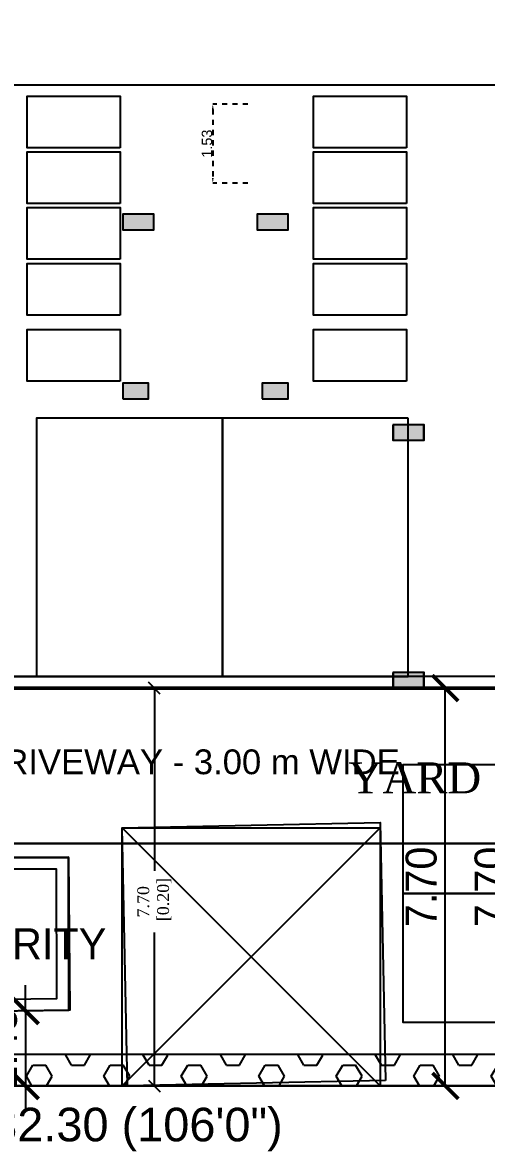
# Model space of a CAD drawing. Header units: metres. Extents: x 789 to 1127, y 8 to 183.
# Drawn here: x 829.66 to 838.64, y 48.34 to 70.2 of the extents above; entities that cross this region are included whole.
import ezdxf

# ---------------------------------------------------------------- set-up
doc = ezdxf.new("R2010")
doc.units = ezdxf.units.M
doc.header["$MEASUREMENT"] = 0
doc.header["$PDMODE"] = 96
doc.linetypes.add('DOT2', pattern=[0.125, 0, -0.125])
for name, color, linetype in [('Area', 3, 'Continuous'), ('BLK_1_FLR_0_EXIT_WIDTH_DOOR', 2, 'Continuous'), ('BLK_1_LVL_0_BLDG_FOOT_PRINT', 1, 'Continuous'), ('BLK_1_LVL_0_FRONT_SETBACK', 2, 'Continuous'), ('C-ANNO-TABL', 10, 'Continuous'), ('ED', 30, 'Continuous'), ('FMB', 3, 'Continuous'), ('GUARD_ROOM', 2, 'Continuous'), ('ID', 3, 'Continuous'), ('PLOT_BOUNDARY', 70, 'Continuous'), ('T E X T', 7, 'Continuous'), ('text', 7, 'Continuous'), ('TEXT1', 7, 'Continuous'), ('TRANSFORMER_YARD', 7, 'Continuous'), ('W A L L', 125, 'Continuous'), ('wall', 125, 'Continuous'), ('wall1', 125, 'Continuous')]:
    doc.layers.add(name, color=color, linetype=linetype)
for name, color, linetype, plot in [('BLK_1_COVERED_AREA', 140, 'Continuous', False), ('BLK_1_FLR_0_BLT_UP_AREA', 26, 'Continuous', False), ('BLK_1_MAX_HEIGHT_CAL_SET_BACK', 6, 'Continuous', False), ('DA_PARKING', 1, 'Continuous', False), ('PARKING_SLOT', 30, 'Continuous', False), ('TWO_WHEELER_PARKING', 2, 'Continuous', False)]:
    doc.layers.add(name, color=color, linetype=linetype, plot=plot)
doc.styles.add('CORPORATION', font='arial.ttf')
doc.styles.add('GD', font='GOTHIC.TTF')
doc.styles.add('S', font='swiss.ttf')
doc.styles.get("Standard").update_dxf_attribs({"font": 'BOOKOS.TTF'})
doc.dimstyles.new('Copy of 1-100-ID', dxfattribs={"dimtxt": 0.6, "dimasz": 0.5, "dimexe": 0, "dimexo": 0, "dimgap": 0.15, "dimtad": 1, "dimzin": 3, "dimdsep": 46, "dimtxsty": 'GD', "dimblk": 'ARCHTICK', "dimcen": 0, "dimse1": 1, "dimse2": 1, "dimclrd": 252, "dimclrt": 3, "dimadec": 0, "dimazin": 0, "dimtfac": 1, "dimtix": 1, "dimtmove": 2, "dimatfit": 3, "dimldrblk": 'ARCHTICK', "dimfxl": 0, "dimtolj": 1, "dimtzin": 0, "dimarcsym": 0})
doc.dimstyles.new('Dim-outter', dxfattribs={"dimtxt": 1, "dimasz": 1, "dimexe": 0, "dimexo": 0, "dimgap": 1, "dimtad": 1, "dimlfac": -1, "dimzin": 3, "dimdsep": 46, "dimtxsty": 'CORPORATION', "dimblk": 'ARCHTICK', "dimcen": 0.125, "dimclrd": 8, "dimclre": 8, "dimclrt": 256, "dimazin": 0, "dimtfac": 0.5, "dimtix": 1, "dimtmove": 2, "dimatfit": 3, "dimfxl": 0, "dimtolj": 1, "dimtzin": 0, "dimarcsym": 0})
doc.dimstyles.new('STANDARD$0', dxfattribs={"dimtxt": 7, "dimasz": 3, "dimexe": 3, "dimexo": 1, "dimgap": 1.5, "dimtad": 1, "dimdec": 1, "dimzin": 1, "dimdsep": 46, "dimlunit": 4, "dimtxsty": 'Standard', "dimblk": 'OBLIQUE', "dimcen": 0.09375, "dimdle": 1, "dimclrd": 8, "dimclre": 8, "dimclrt": 7, "dimadec": 1, "dimazin": 0, "dimtfac": 1, "dimtdec": 1, "dimtix": 1, "dimtmove": 2, "dimatfit": 3, "dimldrblk": 'ARCHTICK', "dimfxl": 0, "dimfrac": 2, "dimtolj": 1, "dimtzin": 0, "dimarcsym": 0})

# ---------------------------------------------------------------- blocks, each defined once
blk = doc.blocks.new('_Oblique')
at = {"color": 0, "linetype": 'ByBlock', "lineweight": -2}
blk.add_line((-0.5, -0.5), (0.5, 0.5), dxfattribs=at)
blk = doc.blocks.new('*D299')
at = {"layer": 'Defpoints', "color": 0}
for p in [(832.209, 57.307), (834.629, 57.307), (838.608, 49.603)]:
    blk.add_point(p, dxfattribs=at)
at = {"layer": 'ED', "color": 0, "lineweight": -2}
for p, q in [((832.439, 57.307), (831.979, 57.307)), ((832.209, 57.307), (832.209, 53.767)), ((832.209, 49.603), (832.209, 52.575)), ((832.439, 49.603), (831.979, 49.603))]:
    blk.add_line(p, q, dxfattribs=at)
at = {"layer": 'ED', "color": 0, "lineweight": -2, "xscale": 0.23, "yscale": 0.23, "zscale": 0.23}
for p, rotation in [((832.209, 57.307), 90), ((832.209, 49.603), 270)]:
    blk.add_blockref('_Oblique', p, dxfattribs=dict(at, rotation=rotation))
at = {"layer": 'ED', "color": 0, "insert": (832.209, 53.171), "char_height": 0.23, "attachment_point": 5, "rotation": 90}
blk.add_mtext('\\A1;7.70\\P [0.20]', dxfattribs=at)
blk = doc.blocks.new('45')
h = blk.add_hatch(color=143)
h.dxf.hatch_style = 1
h.paths.add_polyline_path([(11214.808, -3208.297), (11214.538, -3208.297), (11214.308, -3208.297), (11214.308, -3208.532), (11214.808, -3208.532)])
h = blk.add_hatch(color=143)
h.dxf.hatch_style = 1
h.paths.add_polyline_path([(11217.008, -3208.597), (11217.508, -3208.597), (11217.508, -3208.297), (11217.008, -3208.297)])
h = blk.add_hatch(color=143)
h.dxf.hatch_style = 1
h.paths.add_polyline_path([(11217.008, -3208.597), (11217.508, -3208.597), (11217.508, -3208.297), (11217.008, -3208.297)])
h = blk.add_hatch(color=143)
h.dxf.hatch_style = 1
h.paths.add_polyline_path([(11214.808, -3208.532), (11214.308, -3208.532), (11214.308, -3208.597), (11214.808, -3208.597)])
at = {"layer": 'C-ANNO-TABL'}
h = blk.add_hatch(color=240, dxfattribs=at)
h.dxf.hatch_style = 1
h.paths.add_polyline_path([(11214.308, -3205.025), (11214.308, -3205.253), (11214.908, -3205.253), (11214.908, -3205.025)])
h = blk.add_hatch(color=240, dxfattribs=at)
h.dxf.hatch_style = 1
h.paths.add_polyline_path([(11214.308, -3205.025), (11214.308, -3205.325), (11214.908, -3205.325), (11214.908, -3205.025)])
h = blk.add_hatch(color=240, dxfattribs=at)
h.dxf.hatch_style = 1
h.paths.add_polyline_path([(11214.308, -3205.025), (11214.308, -3205.253), (11214.908, -3205.253), (11214.908, -3205.025)])
h = blk.add_hatch(color=240, dxfattribs=at)
h.dxf.hatch_style = 1
h.paths.add_polyline_path([(11214.308, -3205.025), (11214.308, -3205.325), (11214.908, -3205.325), (11214.908, -3205.025)])
h = blk.add_hatch(color=240, dxfattribs=at)
h.dxf.hatch_style = 1
h.paths.add_polyline_path([(11216.908, -3205.025), (11216.908, -3205.253), (11217.508, -3205.253), (11217.508, -3205.025)])
h = blk.add_hatch(color=240, dxfattribs=at)
h.dxf.hatch_style = 1
h.paths.add_polyline_path([(11216.908, -3205.025), (11216.908, -3205.253), (11217.508, -3205.253), (11217.508, -3205.025)])
h = blk.add_hatch(color=240, dxfattribs=at)
h.dxf.hatch_style = 1
h.paths.add_polyline_path([(11216.908, -3205.025), (11216.908, -3205.325), (11217.508, -3205.325), (11217.508, -3205.025)])
h = blk.add_hatch(color=240, dxfattribs=at)
h.dxf.hatch_style = 1
h.paths.add_polyline_path([(11216.908, -3205.025), (11216.908, -3205.253), (11217.508, -3205.253), (11217.508, -3205.025)])
h = blk.add_hatch(color=240, dxfattribs=at)
h.dxf.hatch_style = 1
h.paths.add_polyline_path([(11216.908, -3205.025), (11216.908, -3205.253), (11217.508, -3205.253), (11217.508, -3205.025)])
h = blk.add_hatch(color=240, dxfattribs=at)
h.dxf.hatch_style = 1
h.paths.add_polyline_path([(11216.908, -3205.025), (11216.908, -3205.325), (11217.508, -3205.325), (11217.508, -3205.025)])
h = blk.add_hatch(color=240, dxfattribs=at)
h.dxf.hatch_style = 1
h.paths.add_polyline_path([(11219.54, -3209.102), (11219.54, -3209.402), (11220.141, -3209.402), (11220.141, -3209.102)])
h = blk.add_hatch(color=240, dxfattribs=at)
h.dxf.hatch_style = 1
h.paths.add_polyline_path([(11219.54, -3213.902), (11219.54, -3214.202), (11220.141, -3214.202), (11220.141, -3213.902)])
for points in [[(11214.308, -3208.597), (11214.808, -3208.597), (11214.808, -3208.297), (11214.308, -3208.297)], [(11214.308, -3208.597), (11214.808, -3208.597), (11214.808, -3208.297), (11214.308, -3208.297)], [(11217.008, -3208.597), (11217.508, -3208.597), (11217.508, -3208.297), (11217.008, -3208.297)], [(11217.008, -3208.597), (11217.508, -3208.597), (11217.508, -3208.297), (11217.008, -3208.297)]]:
    blk.add_lwpolyline(points, close=True)
at = {"layer": 'C-ANNO-TABL', "color": 240}
for points in [[(11214.908, -3205.253), (11214.908, -3205.025), (11214.308, -3205.025), (11214.308, -3205.253)], [(11214.908, -3205.253), (11214.908, -3205.025), (11214.308, -3205.025), (11214.308, -3205.253)], [(11217.508, -3205.253), (11217.508, -3205.025), (11216.908, -3205.025), (11216.908, -3205.253)], [(11217.508, -3205.253), (11217.508, -3205.025), (11216.908, -3205.025), (11216.908, -3205.253)]]:
    blk.add_lwpolyline(points, dxfattribs=at)
for points in [[(11214.308, -3205.025), (11214.308, -3205.325), (11214.908, -3205.325), (11214.908, -3205.025)], [(11214.308, -3205.025), (11214.308, -3205.325), (11214.908, -3205.325), (11214.908, -3205.025)], [(11216.908, -3205.025), (11216.908, -3205.325), (11217.508, -3205.325), (11217.508, -3205.025)], [(11216.908, -3205.025), (11216.908, -3205.325), (11217.508, -3205.325), (11217.508, -3205.025)], [(11219.54, -3209.102), (11219.54, -3209.402), (11220.141, -3209.402), (11220.141, -3209.102)], [(11219.54, -3213.902), (11219.54, -3214.202), (11220.141, -3214.202), (11220.141, -3213.902)]]:
    blk.add_lwpolyline(points, close=True, dxfattribs=at)
blk = doc.blocks.new('369')
h = blk.add_hatch(color=143)
h.dxf.hatch_style = 1
h.paths.add_polyline_path([(11119.261, -3205.394), (11118.991, -3205.394), (11118.761, -3205.394), (11118.761, -3205.629), (11119.261, -3205.629)])
h = blk.add_hatch(color=143)
h.dxf.hatch_style = 1
h.paths.add_polyline_path([(11121.461, -3205.694), (11121.961, -3205.694), (11121.961, -3205.394), (11121.461, -3205.394)])
h = blk.add_hatch(color=143)
h.dxf.hatch_style = 1
h.paths.add_polyline_path([(11121.461, -3205.694), (11121.961, -3205.694), (11121.961, -3205.394), (11121.461, -3205.394)])
h = blk.add_hatch(color=143)
h.dxf.hatch_style = 1
h.paths.add_polyline_path([(11119.261, -3205.629), (11118.761, -3205.629), (11118.761, -3205.694), (11119.261, -3205.694)])
at = {"layer": 'C-ANNO-TABL'}
h = blk.add_hatch(color=240, dxfattribs=at)
h.dxf.hatch_style = 1
h.paths.add_polyline_path([(11118.761, -3202.122), (11118.761, -3202.351), (11119.361, -3202.351), (11119.361, -3202.122)])
h = blk.add_hatch(color=240, dxfattribs=at)
h.dxf.hatch_style = 1
h.paths.add_polyline_path([(11118.761, -3202.122), (11118.761, -3202.422), (11119.361, -3202.422), (11119.361, -3202.122)])
h = blk.add_hatch(color=240, dxfattribs=at)
h.dxf.hatch_style = 1
h.paths.add_polyline_path([(11118.761, -3202.122), (11118.761, -3202.351), (11119.361, -3202.351), (11119.361, -3202.122)])
h = blk.add_hatch(color=240, dxfattribs=at)
h.dxf.hatch_style = 1
h.paths.add_polyline_path([(11118.761, -3202.122), (11118.761, -3202.422), (11119.361, -3202.422), (11119.361, -3202.122)])
h = blk.add_hatch(color=240, dxfattribs=at)
h.dxf.hatch_style = 1
h.paths.add_polyline_path([(11121.36, -3202.122), (11121.36, -3202.351), (11121.961, -3202.351), (11121.961, -3202.122)])
h = blk.add_hatch(color=240, dxfattribs=at)
h.dxf.hatch_style = 1
h.paths.add_polyline_path([(11121.36, -3202.122), (11121.36, -3202.351), (11121.961, -3202.351), (11121.961, -3202.122)])
h = blk.add_hatch(color=240, dxfattribs=at)
h.dxf.hatch_style = 1
h.paths.add_polyline_path([(11121.36, -3202.122), (11121.36, -3202.422), (11121.961, -3202.422), (11121.961, -3202.122)])
h = blk.add_hatch(color=240, dxfattribs=at)
h.dxf.hatch_style = 1
h.paths.add_polyline_path([(11121.36, -3202.122), (11121.36, -3202.351), (11121.961, -3202.351), (11121.961, -3202.122)])
h = blk.add_hatch(color=240, dxfattribs=at)
h.dxf.hatch_style = 1
h.paths.add_polyline_path([(11121.36, -3202.122), (11121.36, -3202.351), (11121.961, -3202.351), (11121.961, -3202.122)])
h = blk.add_hatch(color=240, dxfattribs=at)
h.dxf.hatch_style = 1
h.paths.add_polyline_path([(11121.36, -3202.122), (11121.36, -3202.422), (11121.961, -3202.422), (11121.961, -3202.122)])
h = blk.add_hatch(color=240, dxfattribs=at)
h.dxf.hatch_style = 1
h.paths.add_polyline_path([(11123.993, -3206.199), (11123.993, -3206.499), (11124.593, -3206.499), (11124.593, -3206.199)])
h = blk.add_hatch(color=240, dxfattribs=at)
h.dxf.hatch_style = 1
h.paths.add_polyline_path([(11123.993, -3211), (11123.993, -3211.299), (11124.593, -3211.299), (11124.593, -3211)])
for points in [[(11118.761, -3205.694), (11119.261, -3205.694), (11119.261, -3205.394), (11118.761, -3205.394)], [(11118.761, -3205.694), (11119.261, -3205.694), (11119.261, -3205.394), (11118.761, -3205.394)], [(11121.461, -3205.694), (11121.961, -3205.694), (11121.961, -3205.394), (11121.461, -3205.394)], [(11121.461, -3205.694), (11121.961, -3205.694), (11121.961, -3205.394), (11121.461, -3205.394)]]:
    blk.add_lwpolyline(points, close=True)
at = {"layer": 'C-ANNO-TABL', "color": 240}
for points in [[(11119.361, -3202.351), (11119.361, -3202.122), (11118.761, -3202.122), (11118.761, -3202.351)], [(11119.361, -3202.351), (11119.361, -3202.122), (11118.761, -3202.122), (11118.761, -3202.351)], [(11121.961, -3202.351), (11121.961, -3202.122), (11121.36, -3202.122), (11121.36, -3202.351)], [(11121.961, -3202.351), (11121.961, -3202.122), (11121.36, -3202.122), (11121.36, -3202.351)]]:
    blk.add_lwpolyline(points, dxfattribs=at)
for points in [[(11118.761, -3202.122), (11118.761, -3202.422), (11119.361, -3202.422), (11119.361, -3202.122)], [(11118.761, -3202.122), (11118.761, -3202.422), (11119.361, -3202.422), (11119.361, -3202.122)], [(11121.36, -3202.122), (11121.36, -3202.422), (11121.961, -3202.422), (11121.961, -3202.122)], [(11121.36, -3202.122), (11121.36, -3202.422), (11121.961, -3202.422), (11121.961, -3202.122)], [(11123.993, -3206.199), (11123.993, -3206.499), (11124.593, -3206.499), (11124.593, -3206.199)], [(11123.993, -3211), (11123.993, -3211.299), (11124.593, -3211.299), (11124.593, -3211)]]:
    blk.add_lwpolyline(points, close=True, dxfattribs=at)
blk = doc.blocks.new('_ArchTick')
at = {"color": 0, "linetype": 'ByBlock', "const_width": 0.15}
blk.add_lwpolyline([(-0.5, -0.5), (0.5, 0.5)], dxfattribs=at)
blk = doc.blocks.new('*D337')
at = {"layer": 'Defpoints', "color": 0}
for p in [(826.461, 51.056), (828.636, 49.603), (829.716, 49.603)]:
    blk.add_point(p, dxfattribs=at)
at = {"layer": 'ID', "color": 252, "lineweight": -2}
for p, q in [((829.716, 51.056), (829.716, 51.556)), ((829.716, 51.056), (829.716, 49.603)), ((829.716, 49.603), (829.716, 49.103))]:
    blk.add_line(p, q, dxfattribs=at)
at = {"layer": 'ID', "color": 252, "lineweight": -2, "xscale": 0.5, "yscale": 0.5, "zscale": 0.5}
for p, rotation in [((829.716, 51.056), 270), ((829.716, 49.603), 90)]:
    blk.add_blockref('_ArchTick', p, dxfattribs=dict(at, rotation=rotation))
at = {"layer": 'ID', "color": 3, "insert": (829.251, 50.33), "char_height": 0.6, "attachment_point": 5, "rotation": 90, "style": 'GD'}
blk.add_mtext('\\A1;1.45', dxfattribs=at)
blk = doc.blocks.new('*D216')
at = {"layer": 'Defpoints', "color": 0}
for p in [(838.835, 57.31), (839.177, 57.31), (838.835, 49.605)]:
    blk.add_point(p, dxfattribs=at)
at = {"layer": 'ID', "color": 252, "lineweight": -2}
blk.add_line((839.177, 49.605), (839.177, 57.31), dxfattribs=at)
at = {"layer": 'ID', "color": 252, "lineweight": -2, "xscale": 0.5, "yscale": 0.5, "zscale": 0.5}
for p, rotation in [((839.177, 57.31), 90), ((839.177, 49.605), 270)]:
    blk.add_blockref('_ArchTick', p, dxfattribs=dict(at, rotation=rotation))
at = {"layer": 'ID', "color": 3, "insert": (838.712, 53.458), "char_height": 0.6, "attachment_point": 5, "rotation": 90, "style": 'GD'}
blk.add_mtext('\\A1;7.70', dxfattribs=at)
blk = doc.blocks.new('*D217')
at = {"layer": 'Area', "color": 252, "lineweight": -2}
blk.add_line((837.842, 49.605), (837.842, 57.31), dxfattribs=at)
at = {"layer": 'Defpoints', "color": 0}
for p in [(837.5, 57.31), (837.842, 57.31), (837.5, 49.605)]:
    blk.add_point(p, dxfattribs=at)
at = {"layer": 'Area', "color": 252, "lineweight": -2, "xscale": 0.5, "yscale": 0.5, "zscale": 0.5}
for p, rotation in [((837.842, 57.31), 90), ((837.842, 49.605), 270)]:
    blk.add_blockref('_ArchTick', p, dxfattribs=dict(at, rotation=rotation))
at = {"layer": 'Area', "color": 3, "insert": (837.377, 53.458), "char_height": 0.6, "attachment_point": 5, "rotation": 90, "style": 'GD'}
blk.add_mtext('\\A1;7.70', dxfattribs=at)
blk = doc.blocks.new('*D218')
at = {"layer": 'BLK_1_FLR_0_EXIT_WIDTH_DOOR', "linetype": 'DOT2', "lineweight": -2, "ltscale": 0.05}
for p, q in [((834.02, 68.62), (833.34, 68.62)), ((833.34, 68.52), (833.34, 67.192)), ((834.02, 67.092), (833.34, 67.092))]:
    blk.add_line(p, q, dxfattribs=at)
at = {"layer": 'BLK_1_FLR_0_EXIT_WIDTH_DOOR', "ltscale": 0.05}
for points in [[(833.323, 68.52), (833.357, 68.52), (833.34, 68.62)], [(833.323, 67.192), (833.357, 67.192), (833.34, 67.092)]]:
    blk.add_solid(points, dxfattribs=at)
at = {"layer": 'Defpoints', "color": 0, "ltscale": 0.05}
for p in [(834.02, 68.62), (833.34, 67.092), (834.02, 67.092)]:
    blk.add_point(p, dxfattribs=at)
at = {"layer": 'BLK_1_FLR_0_EXIT_WIDTH_DOOR', "ltscale": 0.05, "insert": (833.228, 67.856), "char_height": 0.2, "attachment_point": 5, "rotation": 90, "style": 'CORPORATION'}
blk.add_mtext('\\A1;1.53', dxfattribs=at)
blk = doc.blocks.new('*D138')
at = {"layer": 'BLK_1_MAX_HEIGHT_CAL_SET_BACK', "color": 0, "lineweight": -2}
for p, q in [((854.275, 116.653), (828.671, 116.653)), ((828.851, 116.653), (828.851, 87.379)), ((828.851, 57.307), (828.851, 86.58)), ((828.914, 57.307), (829.031, 57.307))]:
    blk.add_line(p, q, dxfattribs=at)
at = {"layer": 'Defpoints', "color": 0}
for p in [(828.851, 116.653), (854.338, 116.653), (828.851, 57.307)]:
    blk.add_point(p, dxfattribs=at)
at = {"layer": 'BLK_1_MAX_HEIGHT_CAL_SET_BACK', "color": 0, "lineweight": -2, "xscale": 0.18, "yscale": 0.18, "zscale": 0.18}
for p, rotation in [((828.851, 116.653), 90), ((828.851, 57.307), 270)]:
    blk.add_blockref('_Oblique', p, dxfattribs=dict(at, rotation=rotation))
at = {"layer": 'BLK_1_MAX_HEIGHT_CAL_SET_BACK', "color": 0, "char_height": 0.18, "attachment_point": 5}
for s, insert in [('\\A1;59.3457', (828.851, 87.165)), ('\\A1;[1.51]', (828.851, 86.765))]:
    blk.add_mtext(s, dxfattribs=dict(at, insert=insert))

msp = doc.modelspace()

# ---------------------------------------------------------------- hatches: boundary and pattern name
h = msp.add_hatch(color=240)
h.dxf.hatch_style = 1
h.paths.add_polyline_path([(836.82876, 62.40884), (836.82876, 62.10887), (837.42922, 62.10887), (837.42922, 62.40884)])
at = {"lineweight": -2, "ltscale": 0.5}
h = msp.add_hatch(dxfattribs=at)
h.set_pattern_fill('HEX', color=256, scale=2)
h.set_pattern_definition([(0, (-10114.8948, 3378.14307), (0, 0.433012702), [0.25, -0.5]), (120, (-10114.8948, 3378.14307), (-0.375, -0.216506351), [0.25, -0.5]), (60, (-10114.6448, 3378.14307), (-0.375, 0.216506351), [0.25, -0.5])])
h.paths.add_polyline_path([(843.15476, 50.20282), (823.00997, 50.20153), (823.00999, 49.60237), (843.15479, 49.60366)])
h.paths.add_polyline_path([(823.00997, 50.20132), (823.00999, 50.20119), (823.00925, 49.6026), (823.00999, 49.60245)])

# ---------------------------------------------------------------- linework, layer by layer
at = {"layer": 'Area'}
msp.add_lwpolyline([(823.00999, 110.64966), (843.15033, 110.64966), (843.15033, 57.30966), (823.00999, 57.30966)], close=True, dxfattribs=at)
at = {"layer": 'BLK_1_COVERED_AREA', "ltscale": 400}
msp.add_lwpolyline([(823.00999, 110.64966), (843.15033, 110.64966), (843.15033, 57.30966), (823.00999, 57.30966)], close=True, dxfattribs=at)
at = {"layer": 'BLK_1_FLR_0_BLT_UP_AREA', "color": 26, "linetype": 'Continuous'}
msp.add_lwpolyline([(823.00999, 110.64966), (843.15033, 110.64966), (843.15033, 57.30966), (823.00999, 57.30966)], close=True, dxfattribs=at)
at = {"layer": 'BLK_1_LVL_0_BLDG_FOOT_PRINT', "ltscale": 400}
msp.add_lwpolyline([(823.00999, 110.64966), (843.15033, 110.64966), (843.15033, 57.30966), (823.00999, 57.30966)], close=True, dxfattribs=at)
at = {"layer": 'BLK_1_LVL_0_FRONT_SETBACK'}
msp.add_lwpolyline([(843.15033, 57.30966), (823.00999, 57.30966), (823.00999, 49.60539), (843.15035, 49.6026)], close=True, dxfattribs=at)
at = {"layer": 'DA_PARKING', "linetype": 'Continuous'}
for points in [[(833.52503, 62.53687), (829.92503, 62.53687), (829.92503, 57.53687), (833.52503, 57.53687)], [(837.12503, 62.53687), (833.52503, 62.53687), (833.52503, 57.53687), (837.12503, 57.53687)]]:
    msp.add_lwpolyline(points, close=True, dxfattribs=at)
at = {"layer": 'FMB'}
msp.add_lwpolyline([(816.92879, 116.6526), (849.22879, 116.6526), (849.22879, 49.6026), (816.92879, 49.6026)], close=True, dxfattribs=at)
at = {"layer": 'GUARD_ROOM'}
msp.add_lwpolyline([(827.57112, 51.03009), (827.54782, 54.03), (830.54581, 54.02539), (830.56879, 51.06858)], close=True, dxfattribs=at)
at = {"layer": 'PARKING_SLOT', "linetype": 'Continuous'}
for points in [[(842.02879, 55.83294), (842.02879, 53.33294), (837.02879, 53.33294), (837.02879, 55.83294)], [(842.02879, 53.33294), (842.02879, 50.83294), (837.02879, 50.83294), (837.02879, 53.33294)]]:
    msp.add_lwpolyline(points, close=True, dxfattribs=at)
at = {"layer": 'PLOT_BOUNDARY', "linetype": 'ByBlock'}
msp.add_lwpolyline([(816.92879, 116.6526), (849.22879, 116.6526), (849.22879, 49.6026), (816.92879, 49.6026)], close=True, dxfattribs=at)
at = {"layer": 'TRANSFORMER_YARD', "color": 7}
msp.add_lwpolyline([(836.68522, 49.70871), (831.68629, 49.60539), (831.58297, 54.60432), (836.5819, 54.70765), (836.68522, 49.70871)], dxfattribs=at)
at = {"layer": 'TWO_WHEELER_PARKING', "linetype": 'Continuous'}
for points in [[(831.54744, 67.77746), (829.74744, 67.77746), (829.74744, 68.77746), (831.54744, 68.77746)], [(837.08808, 67.77746), (835.28808, 67.77746), (835.28808, 68.77746), (837.08808, 68.77746)], [(831.54744, 66.697), (829.74744, 66.697), (829.74744, 67.697), (831.54744, 67.697)], [(837.08808, 66.697), (835.28808, 66.697), (835.28808, 67.697), (837.08808, 67.697)], [(831.54744, 65.61654), (829.74744, 65.61654), (829.74744, 66.61654), (831.54744, 66.61654)], [(837.08808, 65.61654), (835.28808, 65.61654), (835.28808, 66.61654), (837.08808, 66.61654)], [(831.54744, 64.53608), (829.74744, 64.53608), (829.74744, 65.53608), (831.54744, 65.53608)], [(837.08808, 64.53608), (835.28808, 64.53608), (835.28808, 65.53608), (837.08808, 65.53608)], [(831.54744, 63.2545), (829.74744, 63.2545), (829.74744, 64.2545), (831.54744, 64.2545)], [(837.08808, 63.2545), (835.28808, 63.2545), (835.28808, 64.2545), (837.08808, 64.2545)]]:
    msp.add_lwpolyline(points, close=True, dxfattribs=at)
at = {"layer": 'W A L L', "lineweight": -3, "ltscale": 0.5}
for p, q in [((839.87422, 68.98693), (827.2554, 68.98693)), ((843.15033, 54.3026), (823.00999, 54.3026)), ((823.00999, 54.3026), (843.15033, 54.3026))]:
    msp.add_line(p, q, dxfattribs=at)
at = {"layer": 'W A L L'}
for p, q in [((836.82876, 62.40884), (836.82876, 62.10887)), ((837.42922, 62.40884), (836.82876, 62.40884)), ((837.42922, 62.10887), (837.42922, 62.40884)), ((836.82876, 62.10887), (837.42922, 62.10887)), ((839.92476, 57.53687), (823.23999, 57.53687)), ((842.92476, 57.53687), (823.23999, 57.53687)), ((836.82876, 57.53687), (829.33576, 57.53687)), ((829.33576, 57.53687), (836.82876, 57.53687)), ((839.92476, 57.53687), (836.82876, 57.53687)), ((848.61879, 50.2126), (817.53879, 50.2126))]:
    msp.add_line(p, q, dxfattribs=at)
at = {"layer": 'W A L L', "lineweight": 50}
msp.add_line((843.15033, 57.30966), (823.00999, 57.30966), dxfattribs=at)
at = {"layer": 'wall'}
for points in [[(827.54782, 54.03), (827.57112, 51.03009), (830.54982, 51.06843), (830.54581, 54.03251)], [(827.77961, 53.8), (827.79933, 51.26187), (830.31982, 51.29665), (830.31581, 53.80251)]]:
    msp.add_lwpolyline(points, close=True, dxfattribs=at)
at = {"layer": 'wall1', "lineweight": -2, "ltscale": 0.5}
for p, q in [((836.58297, 54.60539), (831.58297, 49.60539)), ((831.58297, 54.60539), (836.58297, 49.60539))]:
    msp.add_line(p, q, dxfattribs=at)
msp.add_lwpolyline([(831.58297, 49.60539), (831.58297, 54.60539), (836.58297, 54.60539), (836.58297, 49.60539)], close=True, dxfattribs=at)

# ---------------------------------------------------------------- block references
at = {"lineweight": -3}
for name, p in [('45', (-10382.71166, 3271.51181)), ('369', (-10287.16416, 3268.60914))]:
    msp.add_blockref(name, p, dxfattribs=at)

# ---------------------------------------------------------------- texts
at = {"layer": 'T E X T', "lineweight": -2, "insert": (829.04944, 49.18062), "char_height": 0.65, "width": 11.0412112, "attachment_point": 1, "style": 'S'}
msp.add_mtext('32.30 (106\'0")', dxfattribs=at)
at = {"layer": 'text'}
msp.add_text('YARD', height=0.6, dxfattribs=at).set_placement((835.96886, 55.27182))
at = {"layer": 'text', "style": 'GD'}
msp.add_text('SECURITY', height=0.6, dxfattribs=at).set_placement((827.223, 52.05734))
at = {"layer": 'TEXT1', "lineweight": -2, "style": 'S'}
msp.add_text('DRIVEWAY - 3.00 m WIDE', height=0.48, dxfattribs=at).set_placement((828.80036, 55.64181))

# ---------------------------------------------------------------- dimensions: what is measured, and where the dimension line sits
at = {"layer": 'Area'}
dim = msp.add_linear_dim(base=(837.84247, 57.30966), p1=(837.50031, 49.60539), p2=(837.50031, 57.30966), angle=90, dimstyle='Copy of 1-100-ID', dxfattribs=at)
dim.commit()
dim.dimension.update_dxf_attribs({"geometry": '*D217', "text_midpoint": (837.37738, 53.45752)})
at = {"layer": 'BLK_1_FLR_0_EXIT_WIDTH_DOOR', "color": 2, "ltscale": 0.05}
dim = msp.add_linear_dim(base=(833.33995, 67.09151), p1=(834.0204, 68.61987), p2=(834.0204, 67.09151), angle=90, dimstyle='Dim-outter', override={"dimtxt": 0.2, "dimasz": 0.1, "dimgap": 0.01, "dimpost": '\\X', "dimsah": 1, "dimclrd": 256, "dimclre": 256}, dxfattribs=at)
dim.commit()
dim.dimension.update_dxf_attribs({"geometry": '*D218', "text_midpoint": (833.22776, 67.85569)})
at = {"layer": 'BLK_1_MAX_HEIGHT_CAL_SET_BACK', "color": 6}
dim = msp.add_linear_dim(base=(828.85119, 116.6526), p1=(828.85119, 57.30686), p2=(854.3378, 116.6526), angle=90, dimstyle='STANDARD$0', override={"dimscale": 1, "dimtxt": 0.18, "dimasz": 0.18, "dimexe": 0.18, "dimexo": 0.0625, "dimgap": 0.09, "dimtad": 0, "dimtih": 1, "dimtoh": 1, "dimdec": 4, "dimlunit": 2, "dimpost": '\\X', "dimcen": 0.09, "dimdle": 0, "dimclrd": 0, "dimclre": 0, "dimclrt": 0, "dimtdec": 4, "dimtix": 0, "dimtofl": 0, "dimfrac": 0}, dxfattribs=at)
dim.commit()
dim.dimension.update_dxf_attribs({"geometry": '*D138', "text_midpoint": (828.85119, 86.97973)})
at = {"layer": 'ED'}
dim = msp.add_linear_dim(base=(832.20925, 57.30687), p1=(838.60753, 49.6026), p2=(834.62918, 57.30687), angle=90, dimstyle='STANDARD$0', override={"dimscale": 1, "dimtxt": 0.23, "dimasz": 0.23, "dimexe": 0.23, "dimexo": 0.23, "dimgap": 0.09, "dimdec": 2, "dimlunit": 2, "dimpost": '\\X', "dimsah": 0, "dimcen": 0.09, "dimdle": 0, "dimclrd": 0, "dimclre": 0, "dimclrt": 0, "dimtfac": 1, "dimtdec": 2, "dimtix": 0, "dimtofl": 0, "dimfxl": 0.23, "dimfxlon": 1, "dimfrac": 0}, dxfattribs=at)
dim.commit()
dim.dimension.update_dxf_attribs({"geometry": '*D299', "text_midpoint": (832.20925, 53.17081), "dimtype": 160})
at = {"layer": 'ID'}
for base, p1, p2, picture, middle in [((839.17673, 57.30966), (838.83457, 49.60539), (838.83457, 57.30966), '*D216', (838.71163, 53.45752)), ((829.7158, 49.6026), (826.4612, 51.05643), (828.6361, 49.6026), '*D337', (829.25071, 50.32952))]:
    dim = msp.add_linear_dim(base=base, p1=p1, p2=p2, angle=90, dimstyle='Copy of 1-100-ID', dxfattribs=at)
    dim.commit()
    dim.dimension.update_dxf_attribs({"geometry": picture, "text_midpoint": middle})

doc.saveas('drawing.dxf')
